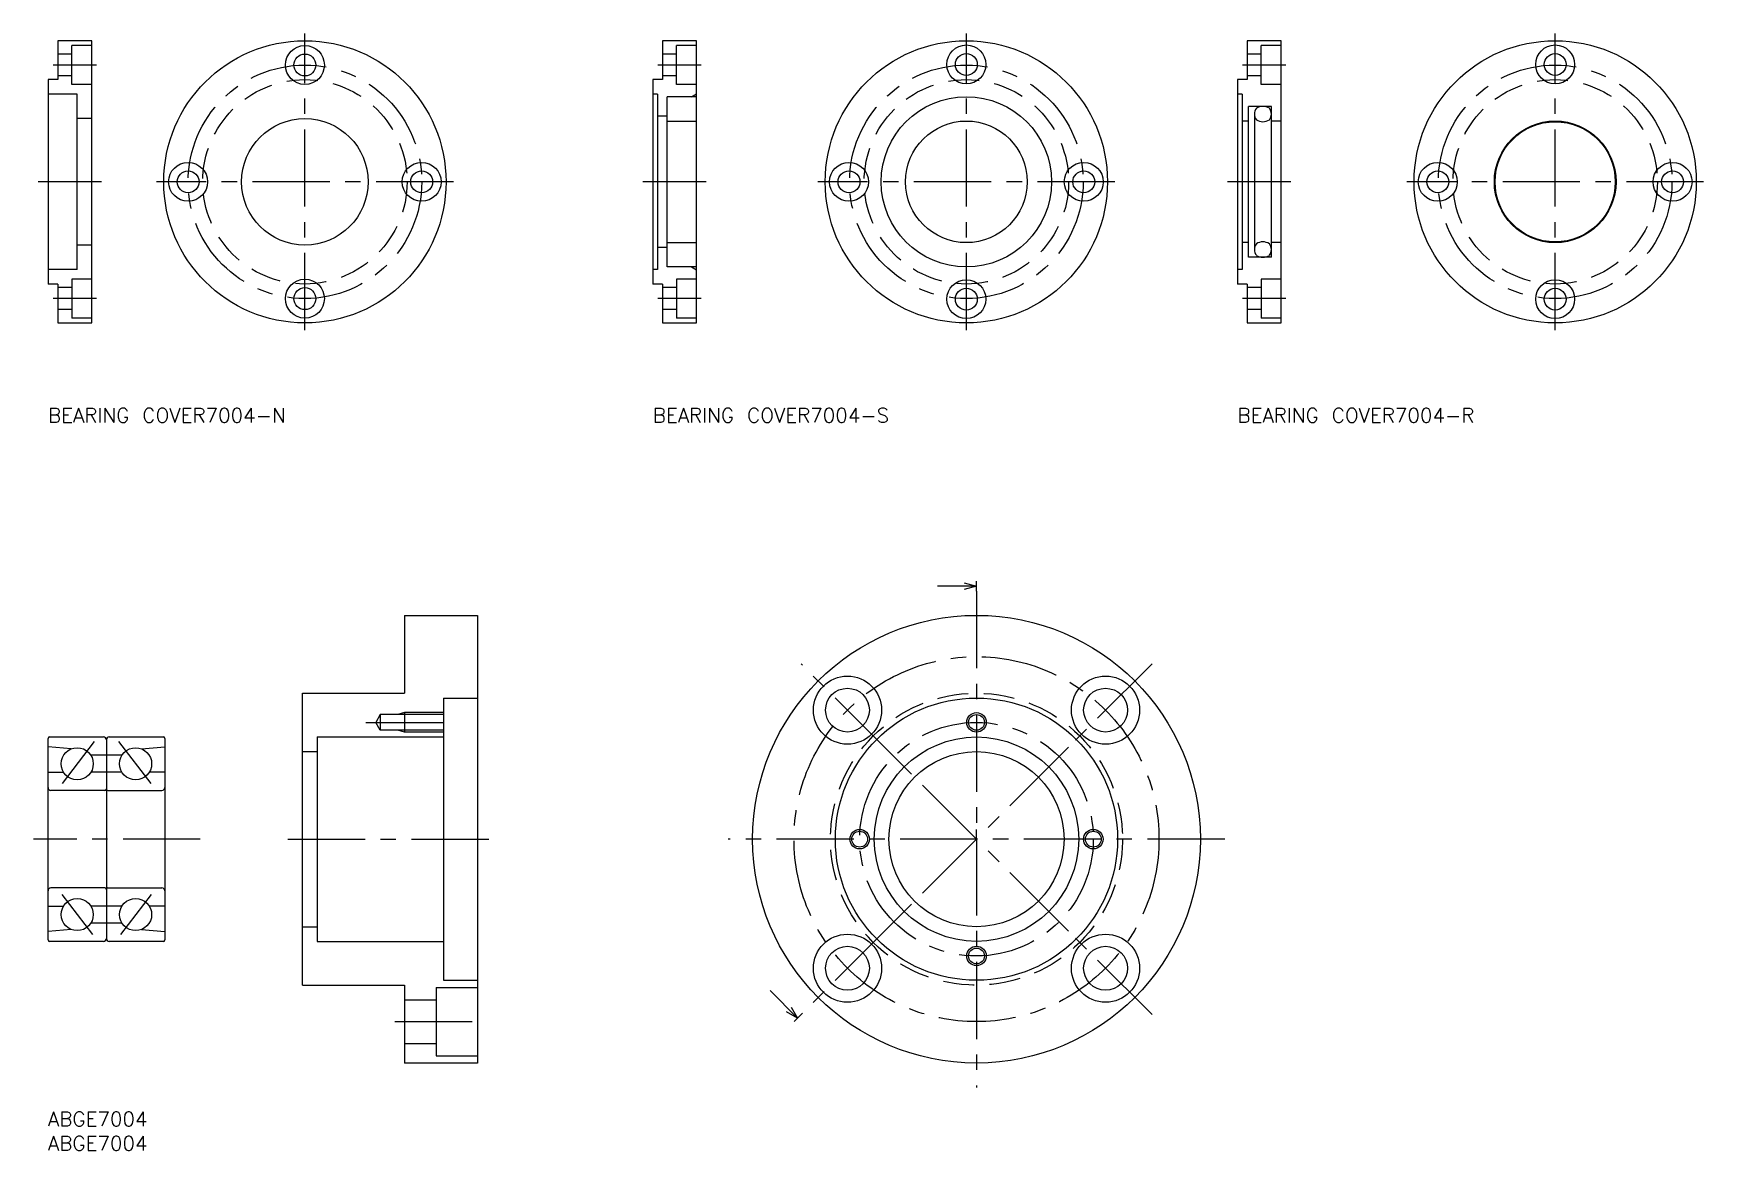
# Model space of a CAD drawing. Extents: x -3 to 340, y -8 to 222.
import ezdxf

# ---------------------------------------------------------------- set-up
doc = ezdxf.new("R2010")
doc.units = 0
doc.header["$LTSCALE"] = 0.5
doc.linetypes.add('CENTER', pattern=[50.8, 31.75, -6.35, 6.35, -6.35])
doc.linetypes.add('DASHED', pattern=[19.05, 12.7, -6.35])
for name, color, linetype in [('MSM_CENTER', 1, 'CENTER'), ('MSM_CONTINUOUS', 7, 'CONTINUOUS'), ('MSM_DASHED', 4, 'DASHED'), ('MSM_NARROW', 5, 'CONTINUOUS'), ('MSM_PART_NUMBER', 7, 'CONTINUOUS')]:
    doc.layers.add(name, color=color, linetype=linetype)
doc.styles.get("Standard").update_dxf_attribs({"font": 'txt.shx', "height": 3, "bigfont": 'bigfont.shx'})

# ---------------------------------------------------------------- blocks, each defined once
blk = doc.blocks.new('*U14')
at = {"layer": 'MSM_PART_NUMBER'}
blk.add_text('ABGE7004', height=3, dxfattribs=at).set_placement((0, -3))
blk = doc.blocks.new('*U15')
at = {"layer": 'MSM_PART_NUMBER'}
blk.add_text('ABGE7004', height=3, dxfattribs=at).set_placement((0, -8))
blk = doc.blocks.new('*U16')
at = {"layer": 'MSM_PART_NUMBER'}
blk.add_text('BEARING COVER7004-N', height=3, dxfattribs=at).set_placement((0, 141.61))
blk = doc.blocks.new('*U17')
at = {"layer": 'MSM_PART_NUMBER'}
blk.add_text('BEARING COVER7004-S', height=3, dxfattribs=at).set_placement((124.26, 141.61))
blk = doc.blocks.new('*U18')
at = {"layer": 'MSM_PART_NUMBER'}
blk.add_text('BEARING COVER7004-R', height=3, dxfattribs=at).set_placement((244.4, 141.61))

msp = doc.modelspace()

# ---------------------------------------------------------------- linework, layer by layer
at = {"layer": 'MSM_CENTER'}
for p, q in [((52.79, 160.59), (52.79, 221.59)), ((188.71, 160.59), (188.71, 221.59)), ((309.7, 160.59), (309.7, 221.59)), ((9.96, 215.09), (1.03, 215.09)), ((134.22, 215.09), (125.29, 215.09)), ((254.35, 215.09), (245.43, 215.09)), ((11, 191.09), (-2, 191.09)), ((83.29, 191.09), (22.29, 191.09)), ((135.26, 191.09), (122.26, 191.09)), ((219.21, 191.09), (158.21, 191.09)), ((255.4, 191.09), (242.4, 191.09)), ((340.2, 191.09), (279.2, 191.09)), ((9.96, 167.09), (1.03, 167.09)), ((134.22, 167.09), (125.29, 167.09)), ((254.35, 167.09), (245.43, 167.09)), ((190.79, 107), (190.79, 5)), ((226.86, 19.94), (154.73, 92.06)), ((226.86, 92.06), (154.73, 19.94)), ((65.33, 80), (83.28, 80)), ((9.5, 76.06), (2.9, 67.46)), ((14.5, 76.06), (21.1, 67.46)), ((173.82, 72.97), (171.88, 74.92)), ((173.82, 72.97), (175.77, 71.03)), ((207.76, 72.97), (205.82, 71.03)), ((207.76, 72.97), (209.71, 74.92)), ((31.29, 56), (-3, 56)), ((49.28, 56), (91.28, 56)), ((241.79, 56), (139.79, 56)), ((2.82, 44.64), (9.13, 36.43)), ((21.18, 44.64), (14.87, 36.43)), ((173.82, 39.03), (171.88, 37.08)), ((173.82, 39.03), (175.77, 40.97)), ((207.76, 39.03), (205.82, 40.97)), ((207.76, 39.03), (209.71, 37.08)), ((71.28, 18.5), (90.28, 18.5))]:
    msp.add_line(p, q, dxfattribs=at)
for centre, radius in [((52.79, 191.09), 24), ((188.71, 191.09), 24), ((309.7, 191.09), 24), ((190.79, 56), 37.5), ((190.79, 56), 24)]:
    msp.add_circle(centre, radius, dxfattribs=at)
at = {"layer": 'MSM_CONTINUOUS'}
for p, q in [((9, 220.09), (2, 220.09)), ((2, 220.09), (2, 212.09)), ((9, 162.09), (9, 220.09)), ((126.26, 220.09), (126.26, 212.09)), ((133.26, 220.09), (126.26, 220.09)), ((133.26, 162.09), (133.26, 220.09)), ((246.4, 220.09), (246.4, 212.09)), ((253.4, 220.09), (246.4, 220.09)), ((253.4, 162.09), (253.4, 220.09)), ((4.9, 217.34), (2, 217.34)), ((9, 219.09), (4.9, 219.09)), ((4.9, 211.09), (4.9, 219.09)), ((129.16, 217.34), (126.26, 217.34)), ((129.16, 211.09), (129.16, 219.09)), ((133.26, 219.09), (129.16, 219.09)), ((249.3, 217.34), (246.4, 217.34)), ((249.3, 211.09), (249.3, 219.09)), ((253.4, 219.09), (249.3, 219.09)), ((4.9, 212.84), (2, 212.84)), ((129.16, 212.84), (126.26, 212.84)), ((249.3, 212.84), (246.4, 212.84)), ((2, 212.09), (0, 212.09)), ((0, 212.09), (0, 170.09)), ((9, 211.09), (4.9, 211.09)), ((126.26, 212.09), (124.26, 212.09)), ((124.26, 212.09), (124.26, 170.09)), ((133.26, 211.09), (129.16, 211.09)), ((244.4, 212.09), (244.4, 170.09)), ((246.4, 212.09), (244.4, 212.09)), ((253.4, 211.09), (249.3, 211.09)), ((6, 209.09), (0, 209.09)), ((6, 173.09), (6, 209.09)), ((125.26, 209.09), (124.26, 209.09)), ((125.26, 209.09), (125.26, 173.09)), ((133.26, 208.59), (127.26, 208.59)), ((127.26, 173.59), (127.26, 208.59)), ((132.26, 208.59), (133.26, 209.17)), ((245.4, 209.09), (244.4, 209.09)), ((245.4, 209.09), (245.4, 173.09)), ((246.7, 175.59), (246.7, 206.59)), ((251.4, 206.59), (246.7, 206.59)), ((251.4, 175.59), (251.4, 206.59)), ((9, 204.09), (6, 204.09)), ((127.26, 204.59), (125.26, 204.59)), ((127.26, 203.59), (133.26, 203.59)), ((246.7, 203.59), (245.4, 203.59)), ((247.9, 205.02), (247.9, 177.17)), ((253.4, 203.59), (251.4, 203.59)), ((127.26, 178.59), (133.26, 178.59)), ((246.7, 178.59), (245.4, 178.59)), ((253.4, 178.59), (251.4, 178.59)), ((9, 178.09), (6, 178.09)), ((127.26, 177.59), (125.26, 177.59)), ((251.4, 175.59), (246.7, 175.59)), ((6, 173.09), (0, 173.09)), ((125.26, 173.09), (124.26, 173.09)), ((133.26, 173.59), (127.26, 173.59)), ((132.26, 173.59), (133.26, 173.02)), ((245.4, 173.09), (244.4, 173.09)), ((2, 170.09), (0, 170.09)), ((2, 170.09), (2, 162.09)), ((4.9, 169.34), (2, 169.34)), ((9, 171.09), (4.9, 171.09)), ((4.9, 171.09), (4.9, 163.09)), ((126.26, 170.09), (124.26, 170.09)), ((126.26, 170.09), (126.26, 162.09)), ((129.16, 169.34), (126.26, 169.34)), ((129.16, 171.09), (129.16, 163.09)), ((133.26, 171.09), (129.16, 171.09)), ((246.4, 170.09), (244.4, 170.09)), ((246.4, 170.09), (246.4, 162.09)), ((249.3, 169.34), (246.4, 169.34)), ((249.3, 171.09), (249.3, 163.09)), ((253.4, 171.09), (249.3, 171.09)), ((4.9, 164.84), (2, 164.84)), ((129.16, 164.84), (126.26, 164.84)), ((249.3, 164.84), (246.4, 164.84)), ((2, 162.09), (9, 162.09)), ((9, 163.09), (4.9, 163.09)), ((126.26, 162.09), (133.26, 162.09)), ((133.26, 163.09), (129.16, 163.09)), ((246.4, 162.09), (253.4, 162.09)), ((253.4, 163.09), (249.3, 163.09)), ((190.79, 108), (182.79, 108)), ((188.29, 108.67), (190.79, 108)), ((190.79, 108), (188.29, 107.33)), ((190.79, 107), (190.79, 109)), ((73.28, 102), (73.28, 86)), ((73.28, 102), (88.28, 102)), ((88.28, 102), (88.28, 10)), ((52.28, 86), (73.28, 86)), ((52.28, 26), (52.28, 86)), ((81.28, 85), (88.28, 85)), ((81.28, 85), (81.28, 27)), ((68.28, 81.62), (67.34, 80)), ((68.28, 78.38), (67.34, 80)), ((81.28, 81.62), (68.28, 81.62)), ((68.28, 81.62), (68.28, 78.38)), ((73.28, 82), (73.28, 78)), ((0, 35.3), (0, 76.7)), ((0.3, 77), (11.4, 77)), ((12, 76.4), (12, 35.6)), ((12.6, 77), (23.7, 77)), ((24, 76.7), (24, 35.3)), ((55.28, 77), (81.28, 77)), ((55.28, 77), (55.28, 35)), ((81.28, 78.38), (68.28, 78.38)), ((4.78, 74.57), (0, 74.95)), ((15.2, 73.25), (8.8, 73.25)), ((19.22, 74.57), (24, 74.95)), ((52.28, 74), (55.28, 74)), ((0, 69.75), (3.2, 69.75)), ((15.2, 69.75), (8.8, 69.75)), ((24, 69.75), (20.8, 69.75)), ((11.7, 66), (0.6, 66)), ((12.3, 66), (23.4, 66)), ((189.38, 54.59), (190.79, 56)), ((190.79, 56), (190.79, 58)), ((11.7, 46), (0.6, 46)), ((12.3, 46), (23.4, 46)), ((0, 42.25), (3.2, 42.25)), ((15.2, 42.25), (8.8, 42.25)), ((24, 42.25), (20.8, 42.25)), ((15.2, 38.75), (8.8, 38.75)), ((52.28, 38), (55.28, 38)), ((4.78, 37.43), (0, 37.05)), ((11.4, 35), (0.3, 35)), ((23.7, 35), (12.6, 35)), ((19.22, 37.43), (24, 37.05)), ((55.28, 35), (81.28, 35)), ((52.28, 26), (73.28, 26)), ((73.28, 26), (73.28, 10)), ((79.78, 25.5), (88.28, 25.5)), ((79.78, 25.5), (79.78, 11.5)), ((81.28, 27), (88.28, 27)), ((154.02, 19.23), (148.37, 24.89)), ((73.28, 23), (79.78, 23)), ((152.73, 21.47), (154.02, 19.23)), ((154.02, 19.23), (151.78, 20.52)), ((153.32, 18.52), (154.73, 19.94)), ((73.28, 14), (79.78, 14)), ((79.78, 11.5), (88.28, 11.5)), ((88.28, 10), (73.28, 10))]:
    msp.add_line(p, q, dxfattribs=at)
for centre, radius in [((52.79, 191.09), 29), ((188.71, 191.09), 29), ((309.7, 191.09), 29), ((52.79, 215.09), 4), ((52.79, 215.09), 2.25), ((188.71, 215.21), 4), ((188.71, 215.21), 2.25), ((309.7, 215.21), 4), ((309.7, 215.21), 2.25), ((188.71, 191.09), 17.5), ((52.79, 191.09), 13), ((188.71, 191.09), 12.5), ((309.7, 191.09), 12.5), ((309.7, 191.09), 12.35), ((28.79, 191.09), 4), ((28.79, 191.09), 2.25), ((76.79, 191.09), 4), ((76.79, 191.09), 2.25), ((164.59, 191.09), 4), ((164.59, 191.09), 2.25), ((212.83, 191.09), 4), ((212.83, 191.09), 2.25), ((285.58, 191.09), 4), ((285.58, 191.09), 2.25), ((333.82, 191.09), 4), ((333.82, 191.09), 2.25), ((52.79, 167.09), 4), ((52.79, 167.09), 2.25), ((188.71, 166.98), 4), ((188.71, 166.98), 2.25), ((309.7, 166.98), 4), ((309.7, 166.98), 2.25), ((190.79, 56), 46), ((164.28, 82.52), 7), ((217.31, 82.52), 7), ((164.28, 82.52), 4.5), ((217.31, 82.52), 4.5), ((190.79, 56), 29), ((190.79, 80), 1.62), ((190.79, 56), 21), ((6, 71.5), 3.3), ((18, 71.5), 3.3), ((190.79, 56), 18), ((166.79, 56), 1.62), ((214.79, 56), 1.62), ((6, 40.5), 3.3), ((18, 40.5), 3.3), ((164.28, 29.48), 7), ((217.31, 29.48), 7), ((164.28, 29.48), 4.5), ((190.79, 32), 1.62), ((217.31, 29.48), 4.5)]:
    msp.add_circle(centre, radius, dxfattribs=at)
for centre, radius, start, end in [((249.78, 205.02), 1.88, 140.9243, 219.0757), ((249.65, 204.14), 2.46, 57.2409, 122.7591), ((249.52, 205.02), 1.88, 320.9243, 39.0757), ((249.65, 205.9), 2.46, 237.2409, 302.7591), ((249.65, 176.29), 2.46, 57.2409, 122.7591), ((249.78, 177.17), 1.88, 140.9243, 219.0757), ((249.65, 178.05), 2.46, 237.2409, 302.7591), ((249.52, 177.17), 1.88, 320.9243, 39.0757), ((0.3, 76.7), 0.3, 90, 180), ((11.4, 76.4), 0.6, 0, 90), ((12.6, 76.4), 0.6, 90, 180), ((23.7, 76.7), 0.3, 0, 90), ((0.6, 66.6), 0.6, 180, 270), ((11.7, 66.3), 0.3, 270, 0), ((12.3, 66.3), 0.3, 180, 270), ((23.4, 66.6), 0.6, 270, 0), ((0.6, 45.4), 0.6, 90, 180), ((11.7, 45.7), 0.3, 0, 90), ((12.3, 45.7), 0.3, 90, 180), ((23.4, 45.4), 0.6, 0, 90), ((0.3, 35.3), 0.3, 180, 270), ((11.4, 35.6), 0.6, 270, 0), ((12.6, 35.6), 0.6, 180, 270), ((23.7, 35.3), 0.3, 270, 0)]:
    msp.add_arc(centre, radius, start, end, dxfattribs=at)
at = {"layer": 'MSM_DASHED'}
for centre, radius in [((52.79, 191.09), 21), ((188.71, 191.09), 21), ((309.7, 191.09), 21), ((190.79, 56), 30)]:
    msp.add_circle(centre, radius, dxfattribs=at)
at = {"layer": 'MSM_NARROW'}
for p, q in [((73.28, 82), (71.88, 81.62)), ((81.28, 82), (73.28, 82)), ((73.28, 78), (71.88, 78.38)), ((81.28, 78), (73.28, 78))]:
    msp.add_line(p, q, dxfattribs=at)
for centre in [(190.79, 80), (166.79, 56), (214.79, 56), (190.79, 32)]:
    msp.add_circle(centre, 2, dxfattribs=at)

# ---------------------------------------------------------------- block references
at = {"layer": 'MSM_CONTINUOUS'}
for name in ['*U16', '*U17', '*U18', '*U14', '*U15']:
    msp.add_blockref(name, (0, 0), dxfattribs=at)

doc.saveas('drawing.dxf')
